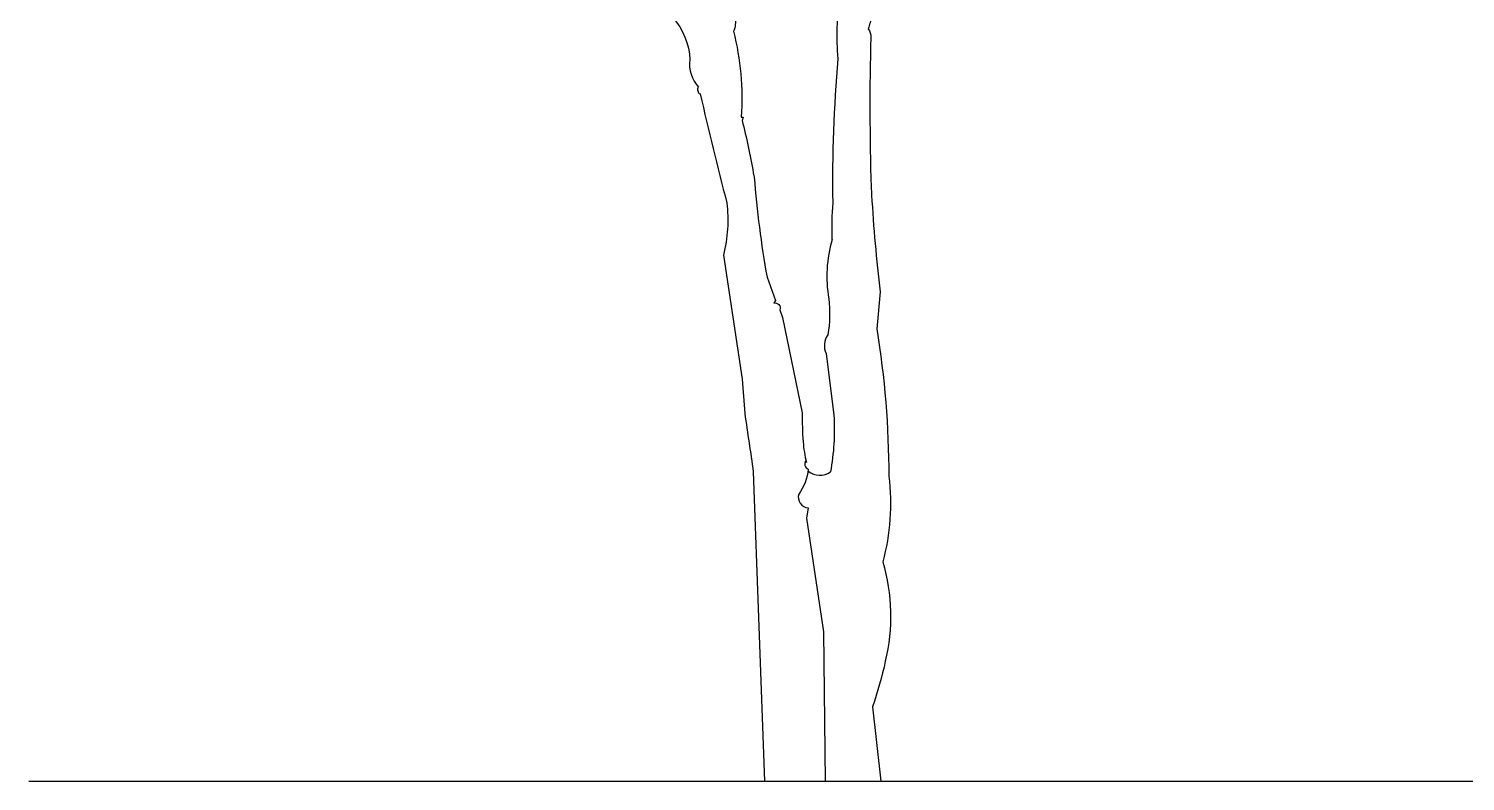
# Model space of a CAD drawing. Header units: millimetres. Extents: x 454 to 24074, y 929 to 15016.
# Drawn here: x 671 to 3209, y 941 to 2270 of the extents above; entities that cross this region are included whole.
import ezdxf

# ---------------------------------------------------------------- set-up
doc = ezdxf.new("R2010")
doc.units = ezdxf.units.MM
doc.layers.add('cadblocksdwg.com', color=255, linetype='Continuous')

# ---------------------------------------------------------------- blocks, each defined once
blk = doc.blocks.new('Trees side 023_cad-block.com')
at = {"color": 0}
for points in [[(23.7, 1874.9, -0.024979), (26.7, 2002.5, -0.024628), (44.5, 2500.9, -0.055954), (50.4, 2717.4, -0.256195), (29.7, 2761.9, 0.031647), (-71.2, 3046.7, -0.047455), (-252.2, 3328.5), (-258.1, 3295.9, 0.343094), (-278.9, 3245.5), (-284.8, 3230.6)], [(178, 2809.4, 0.069946), (160.2, 2646.2, -0.038391), (148.3, 2604.7, -0.200762), (157.2, 2575)], [(-326.6, 2760.3, 0.015114), (-311.5, 2643.2, -0.123093), (-317.4, 2595.8)], [(-528.1, 2643.2, -0.172095), (-468.7, 2497.9, 0.228851), (-439.1, 2403, 0.475967), (-433.1, 2379.2, 0.005615), (-341.2, 2002.5, -0.096909), (-353, 1821.5), (-287.8, 1391.3)], [(-317.4, 2595.8, -0.075645), (-290.7, 2299.1), (-284.8, 2299.1), (-287.8, 2287.3)], [(157.2, 2575, 0.013324), (158.6, 2056.6, -0.028464)], [(-287.8, 2287.3, -0.019012), (-249.2, 2106.3), (-246.2, 2091.5)], [(-246.2, 2091.5, 0.024139), (-201.7, 1744.4), (-172.1, 1664.3), (-178, 1655.4, -0.609726), (-157.2, 1631.6), (-148.3, 1604.9)], [(158.6, 2056.6, -0.009481), (160.2, 2029.2, 0.015228), (189.9, 1693.9), (178, 1566.4)], [(23.7, 1874.9, 0.11487), (11.9, 1670.2, -0.070419), (8.9, 1545.6, 0.2798), (3, 1480.3), (29.7, 1266.7)], [(-148.3, 1604.9), (-80.1, 1275.6, 0.18132), (-80.1, 1275.6, 0.019209), (-76.9, 1174.8, -0.02196)], [(178, 1566.4, -0.040583), (219.5, 1056.1, -0.098263), (198.8, 759.5)], [(-278.9, 1272.7, -0.001446), (-249.2, 1070.9)], [(29.7, 1266.7, -0.060379), (17.8, 1070.9)], [(-76.9, 1174.8, 0.038988), (-65.3, 1103.6), (-68.2, 1109.5, 0.442368), (-59.3, 1079.8, -0.125122), (-92, 993.8, 0.473129), (-59.3, 946.3), (-65.3, 910.7)], [(-59.3, 1073.9, 0.344829), (17.8, 1070.9)], [(198.8, 759.5, -0.12883), (207.7, 415.3)], [(207.7, 415.3, -0.032351), (163.2, 258.1), (192.2, 0)]]:
    blk.add_lwpolyline(points, format="xyb", dxfattribs=at)
for points in [[(-287.8, 1391.3), (-278.9, 1272.7)], [(-249.2, 1070.9), (-210.6, 0)]]:
    blk.add_lwpolyline(points, dxfattribs=at)
for points in [[(-65.3, 910.7), (-6.4, 517.7)], [(-6.4, 517.7), (0, 0)], [(0, 0), (0, 0)]]:
    blk.add_lwpolyline(points)

msp = doc.modelspace()

# ---------------------------------------------------------------- linework, layer by layer
msp.add_lwpolyline([(671.1, 940.9), (23739, 940.9)])

# ---------------------------------------------------------------- block references
at = {"layer": 'cadblocksdwg.com', "xscale": 0.5103099452236204, "yscale": 0.5103099452236204, "zscale": 0.5103099452236204}
msp.add_blockref('Trees side 023_cad-block.com', (2078.2, 940.9), dxfattribs=at)

doc.saveas('drawing.dxf')
